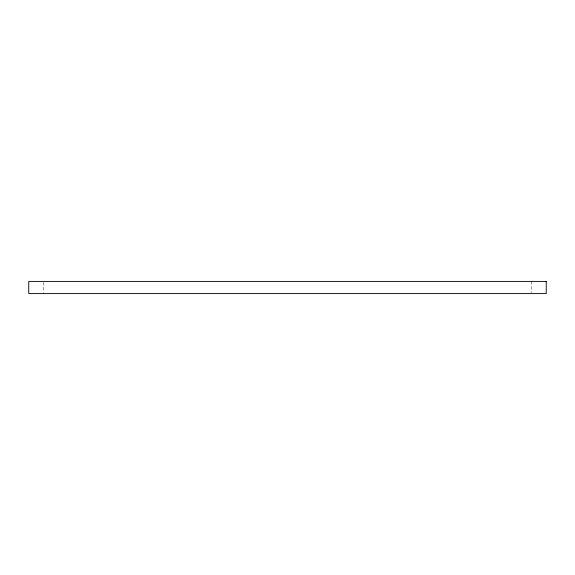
<?xml version="1.0" encoding="UTF-8"?>
<svg xmlns="http://www.w3.org/2000/svg" width="575" height="575" viewBox="0 0 575 575"><rect width="100%" height="100%" fill="white"/><g stroke="black" fill="none" stroke-linecap="round" stroke-linejoin="round"><path stroke-width="0.43" stroke-dasharray="2.88 2.16" d="M531.35 281.405L531.35 292.725M43.65 282.275L43.65 292.725"/><path stroke-width="0.86" d="M546.25 281.405L28.75 281.405L28.75 293.595L546.25 293.595L546.25 281.405"/></g></svg>
